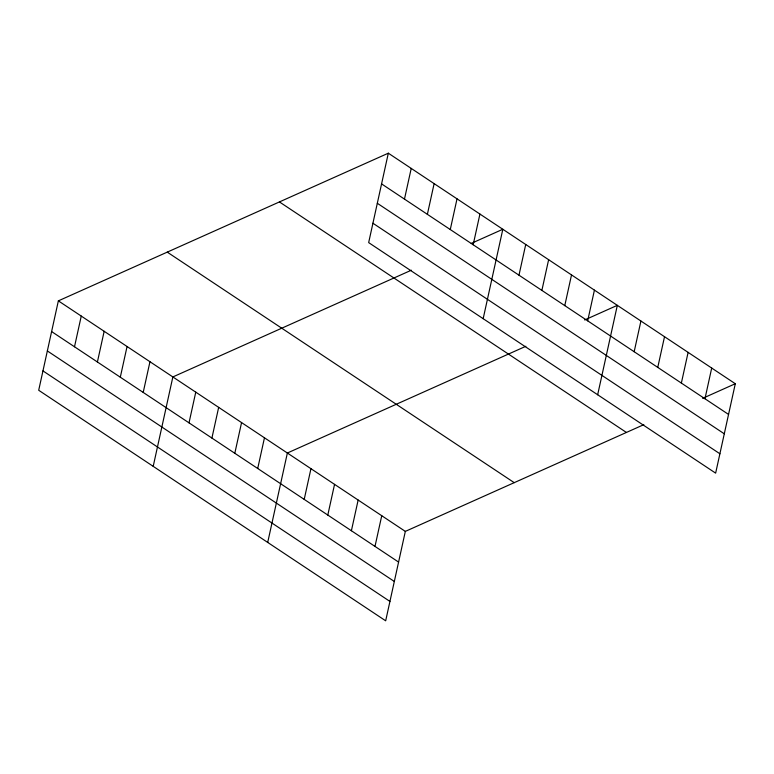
<?xml version="1.0" encoding="UTF-8"?>
<svg xmlns="http://www.w3.org/2000/svg" width="774" height="774" viewBox="0 0 774 774"><rect width="100%" height="100%" fill="white"/><g stroke="black" fill="none" stroke-linecap="round" stroke-linejoin="round"><path stroke-width="1.16" d="M388.325 153.194L368.666 242.61L715.64 473.137L735.3 383.73L388.325 153.194L58.36 300.863L38.7 390.27L385.675 620.806L405.334 531.39L643.833 424.655M74.507 346.771L81.26 316.073M97.408 361.99L104.161 331.291M120.309 377.209L127.062 346.5M143.209 392.418L149.963 361.719M153.204 466.354L172.863 376.938L411.362 270.203M189.011 422.856L195.764 392.147M211.912 438.065L218.665 407.366M234.812 453.283L241.565 422.575M257.713 468.493L264.466 437.794M267.707 542.429L287.367 453.013L525.865 346.278M304.211 499.385L310.954 468.686M327.799 515.068L334.552 484.36M404.473 199.112L411.226 168.413M351.396 530.741L358.149 500.043M427.374 214.33L434.127 183.622M374.993 546.415L381.746 515.716M450.274 229.539L457.028 198.841M473.175 244.758L479.928 214.05M483.169 318.685L502.829 229.268L471.25 243.404M518.977 275.186L525.73 244.487M541.877 290.405L548.631 259.696M564.778 305.614L571.522 274.915M587.679 320.833L594.422 290.134M597.663 394.759L617.323 305.343L584.66 319.962M634.167 351.725L640.92 321.017M657.765 367.398L664.518 336.7M681.362 383.072L688.115 352.373M704.959 398.755L711.703 368.047M702.637 398.349L735.3 383.73M381.572 183.893L728.547 414.429M377.315 203.272L724.29 433.808M372.923 223.231L719.897 453.767M279.433 201.927L626.408 432.453M167.252 252.131L514.226 482.657M58.36 300.863L405.334 531.39M51.606 331.562L398.591 562.088M47.349 350.941L394.324 581.467M42.957 370.901L389.941 601.427"/></g></svg>
